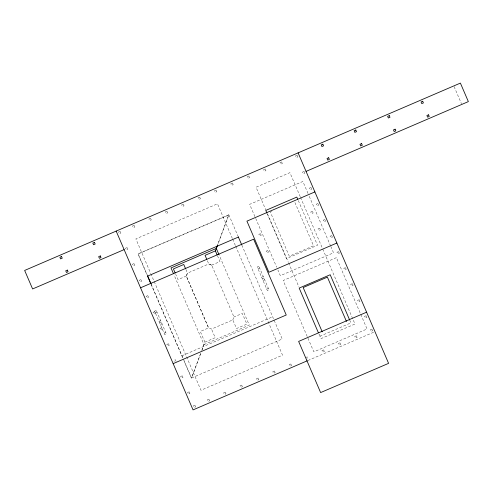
<?xml version="1.0" encoding="UTF-8"?>
<svg xmlns="http://www.w3.org/2000/svg" width="493" height="493" viewBox="0 0 493 493"><rect width="100%" height="100%" fill="white"/><g stroke="black" fill="none" stroke-linecap="round" stroke-linejoin="round"><path stroke-width="0.37" stroke-dasharray="2.46 1.85" d="M147.697 276.062L138.132 253.815L228.82 214.819L217.37 245.576L228.758 215.022L138.065 254.012L147.167 275.186M200.787 353.185L191.469 378.217L183.581 359.865M201.853 350.32L203.979 344.601L174.035 274.946M241.866 245.169L282.218 339.024L191.53 378.014L200.799 353.13M201.859 350.289L204.891 342.154L200.3 331.475L208.601 327.907L186.311 276.043L187.476 273.122L185.762 269.141M232.813 319.914L233.972 316.993L211.688 265.135L208.767 263.971L187.432 273.147L186.292 276.142L208.533 327.876L211.515 329.065L232.813 319.914L236.523 328.554L246.864 324.104L242.273 313.425L233.972 316.993M271.655 211.343L270.275 211.935L289.305 256.206L313.53 245.791L294.494 201.52M186.311 276.043L178.016 279.611L175.718 274.274M211.688 265.135L219.989 261.567L217.407 255.559M155.326 312.79L156.977 312.081M257.956 268.667L259.601 267.958M158.986 321.294L160.632 320.586M261.61 277.171L263.256 276.462M159.695 322.946L161.34 322.237M262.319 278.822L263.965 278.114M160.404 324.591L162.049 323.883M263.028 280.468L264.673 279.759M164.058 333.095L165.703 332.387M266.682 288.972L268.334 288.263M204.891 342.154L215.231 337.705L211.515 329.065M203.979 344.601L249.279 325.121L219.33 255.473M181.966 355.767L272.654 316.777M305.586 357.616L307.231 356.907L307.94 358.553L306.295 359.261M307.989 360.488L374.982 331.684M211.713 265.216L208.767 263.971L207.054 259.984M454.096 86.614L461.466 103.752M308.033 193.472L302.868 181.467L249.649 204.349L255.417 217.764M309.247 196.294L330.501 245.736M330.809 246.438L333.539 252.798L280.32 275.679L277.892 270.028M300.243 196.707L289.902 172.661L256.033 187.217L265.77 209.852M300.545 197.416L322.44 248.343M322.742 249.045L354.978 324.024L321.116 338.58L319.291 334.34M298.308 200.571L317.523 245.249L286.501 258.585L267.292 213.907M349.71 320.117L350.911 322.909L319.889 336.244L318.989 334.149M267.594 214.098L288.269 262.196M288.578 262.898L298.912 286.951M255.725 218.473L276.678 267.206M228.82 214.819L237.922 235.993M232.363 238.464L217.462 203.806L135.865 238.889L150.766 273.547M232.665 239.173L235.401 245.532M235.709 246.241L282.538 355.17L200.941 390.253L151.068 274.25M151.031 283.82L191.53 378.014M151.117 284.356L183.279 359.163M176.1 361.4L175.391 359.748L173.739 360.457L174.214 361.554M120.175 231.322L118.523 232.03L119.232 233.682L120.877 232.973L120.175 231.322M134.158 225.313L132.512 226.022L133.215 227.667L134.866 226.959L134.158 225.313M150.544 218.263L148.898 218.972L149.607 220.624L151.252 219.915L150.544 218.263M166.93 211.22L165.284 211.928L165.993 213.574L167.638 212.865L166.93 211.22M183.316 204.176L181.671 204.885L182.379 206.53L184.025 205.821L183.316 204.176M199.702 197.132L198.057 197.841L198.765 199.486L200.411 198.778L199.702 197.132M216.088 190.082L214.443 190.791L215.151 192.436L216.797 191.734L216.088 190.082M232.48 183.039L230.829 183.747L231.537 185.393L233.183 184.684L232.48 183.039M248.866 175.995L247.215 176.704L247.924 178.349L249.575 177.64L248.866 175.995M265.252 168.945L263.601 169.654L264.31 171.305L265.961 170.596L265.252 168.945M281.639 161.901L279.993 162.61L280.696 164.255L282.347 163.547L281.639 161.901M297.162 155.227L295.51 155.936L296.219 157.581L297.871 156.873L297.162 155.227M127.145 247.541L125.499 248.25L126.208 249.896L127.853 249.187L127.145 247.541M304.132 171.441L302.486 172.149L303.195 173.801L304.84 173.092L304.132 171.441M134.034 263.57L132.389 264.279L133.098 265.924L134.743 265.216L134.034 263.57M311.021 187.476L309.376 188.184L310.085 189.83L311.73 189.121L311.021 187.476M140.93 279.599L139.279 280.307L139.987 281.953L141.639 281.244L140.93 279.599M317.917 203.504L316.272 204.213L316.974 205.858L318.626 205.15L317.917 203.504M260.507 233.645L258.856 234.354L259.564 235.999L261.21 235.29L260.507 233.645M312.426 211.324L310.781 212.033L311.49 213.679L313.135 212.97L312.426 211.324M147.82 295.627L146.174 296.336L146.883 297.988L148.529 297.279L147.82 295.627M324.807 219.533L323.161 220.242L323.87 221.887L325.516 221.178L324.807 219.533M267.748 250.499L266.103 251.208L266.812 252.854L268.457 252.145L267.748 250.499M319.674 228.179L318.028 228.881L318.731 230.533L320.382 229.824L319.674 228.179M156.269 310.436L154.617 311.145L164.767 334.741L166.412 334.038L156.269 310.436M258.893 266.312L257.247 267.021L267.391 290.617L269.036 289.915L258.893 266.312M154.71 311.662L153.064 312.371L153.773 314.016L155.418 313.308L154.71 311.662M331.703 235.562L330.051 236.27L330.76 237.916L332.411 237.213L331.703 235.562M161.605 327.691L159.96 328.4L160.663 330.045L162.314 329.336L161.605 327.691M338.592 251.596L336.947 252.299L337.656 253.95L339.301 253.242L338.592 251.596M336.38 257.648L283.161 280.529L313.831 351.86L367.051 328.979L336.38 257.648M168.495 343.72L166.85 344.428L167.558 346.074L169.204 345.365L168.495 343.72M345.482 267.625L343.837 268.334L344.545 269.979L346.191 269.27L345.482 267.625M352.378 283.654L350.733 284.362L351.435 286.008L353.087 285.299L352.378 283.654M182.281 375.783L180.635 376.486L181.344 378.137L182.989 377.428L182.281 375.783M359.268 299.682L357.622 300.391L358.331 302.036L359.976 301.328L359.268 299.682M189.17 391.812L187.525 392.52L188.234 394.166L189.879 393.457L189.17 391.812M366.163 315.711L364.512 316.42L365.221 318.071L366.872 317.363L366.163 315.711M194.926 405.197L193.281 405.905L193.989 407.551L195.635 406.842L194.926 405.197M208.915 399.182L207.263 399.891L207.972 401.536L209.617 400.827L208.915 399.182M225.301 392.138L223.649 392.847L224.358 394.492L226.01 393.784L225.301 392.138M241.687 385.088L240.042 385.797L240.744 387.449L242.396 386.74L241.687 385.088M258.073 378.045L256.428 378.753L257.136 380.399L258.782 379.69L258.073 378.045M274.459 371.001L272.814 371.71L273.523 373.355L275.168 372.646L274.459 371.001M290.845 363.957L289.2 364.66L289.909 366.311L291.554 365.603L290.845 363.957M323.618 349.864L321.972 350.572L322.681 352.218L324.326 351.509L323.618 349.864M340.004 342.82L338.358 343.529L339.067 345.174L340.712 344.465L340.004 342.82M356.396 335.77L354.744 336.479L355.453 338.13L357.098 337.422L356.396 335.77M371.913 329.096L370.268 329.805L370.976 331.456L372.622 330.748L371.913 329.096"/><path stroke-width="0.74" d="M219.028 254.77L216.31 248.435L217.37 245.576L215.398 250.888L217.117 254.893M124.131 249.606L32.606 288.953L24.65 270.441L460.394 83.095L468.35 101.607L306.061 171.385M314.885 191.919L246.925 221.141L268.901 272.259L336.867 243.037M147.697 276.062L238.384 237.071M216.31 248.435L171.009 267.915L173.425 273.541M215.398 250.888L205.057 255.331L206.77 259.318M140.548 287.795L253.636 239.173L286.242 315.009L173.154 363.637M366.601 312.192L298.635 341.415L320.629 392.576L388.595 363.353L298.099 152.873M307.287 360.79L193.053 409.905L116.169 231.094M297.71 199.172L296.811 197.077L265.789 210.419L266.99 213.21M349.408 319.421L330.199 274.743L299.177 288.078L318.392 332.757M346.425 321.387L327.395 277.121L303.17 287.536L322.206 331.801M238.224 236.695L241.718 244.83M185.479 268.475L183.76 264.488L173.419 268.931L175.144 272.937M147.536 275.692L151.031 283.82M147.777 276.598L150.809 283.654M61.545 256.533L59.893 257.241L60.602 258.887L62.247 258.178L61.545 256.533M94.477 242.371L92.832 243.08L93.541 244.725L95.186 244.017L94.477 242.371M322.853 144.184L321.208 144.893L321.911 146.538L323.562 145.829L322.853 144.184M355.792 130.023L354.14 130.731L354.849 132.377L356.501 131.668L355.792 130.023M389.279 115.621L387.634 116.33L388.336 117.975L389.988 117.266L389.279 115.621M422.698 101.25L421.053 101.959L421.761 103.61L423.407 102.901L422.698 101.25M67.375 270.102L65.729 270.811L66.438 272.456L68.083 271.748L67.375 270.102M100.313 255.941L98.668 256.65L99.376 258.295L101.022 257.586L100.313 255.941M328.689 157.754L327.038 158.463L327.746 160.108L329.392 159.399L328.689 157.754M361.622 143.592L359.976 144.295L360.685 145.946L362.33 145.238L361.622 143.592M395.109 129.191L393.463 129.899L394.172 131.545L395.817 130.836L395.109 129.191M428.534 114.82L426.889 115.528L427.591 117.18L429.243 116.471L428.534 114.82"/></g></svg>
